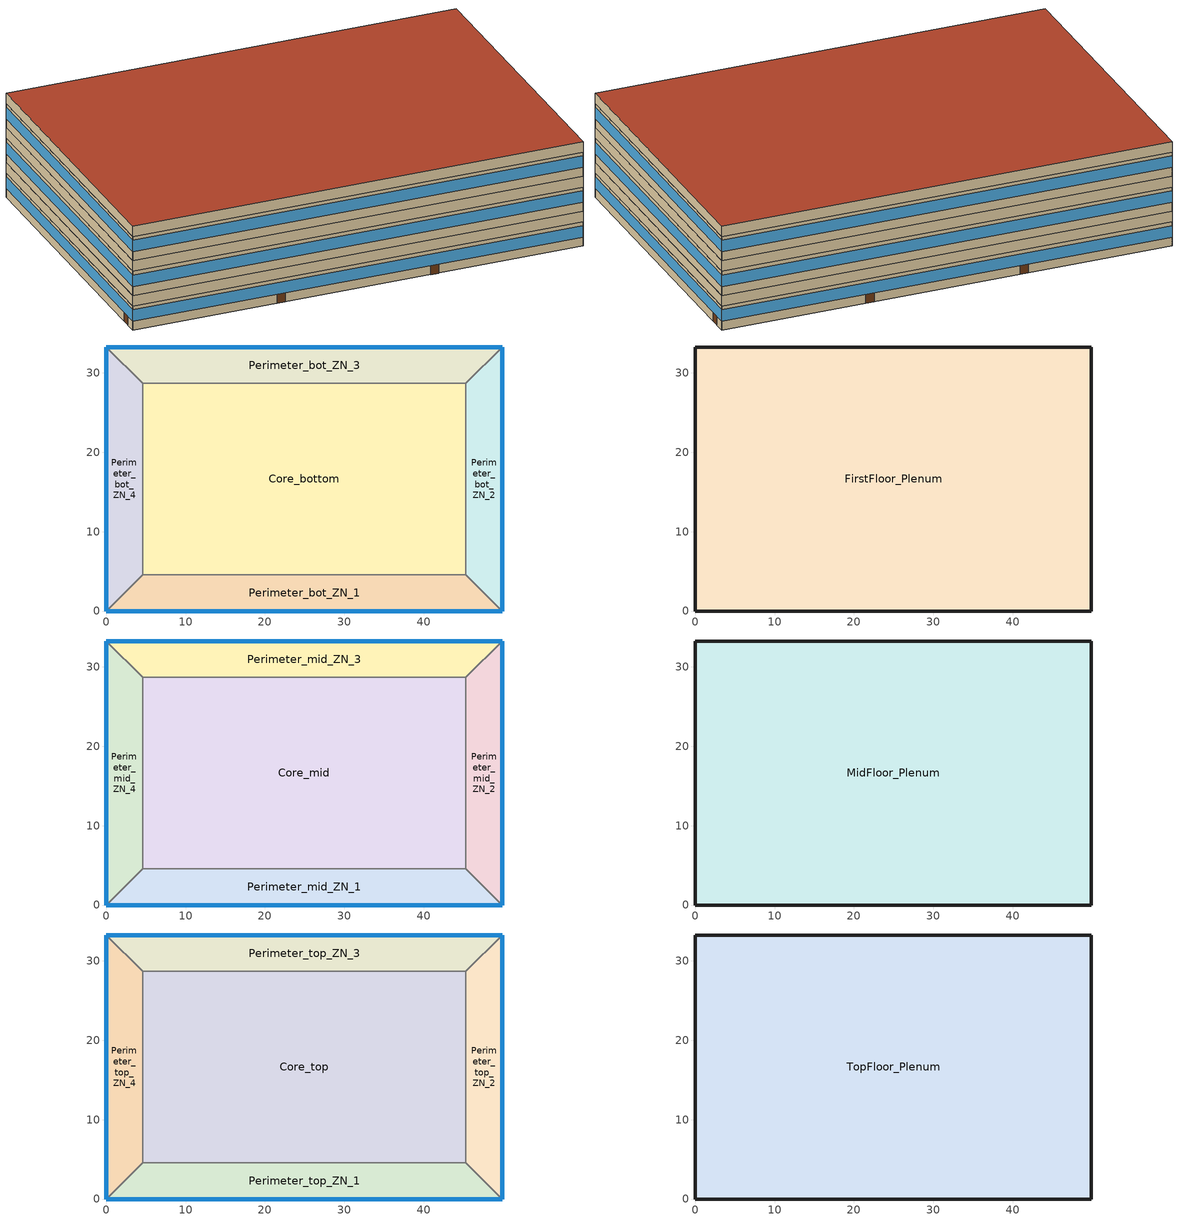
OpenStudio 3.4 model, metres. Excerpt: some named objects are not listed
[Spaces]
Core_bottom
 floor ground (Foundation F 126 Perim 0 Area 98354): 45.34,28.7 45.34,4.57 4.57,4.57 4.57,28.7 z0
 wall to Perimeter_bot_ZN_1: 4.57,4.57 45.34,4.57 z0:2.74
 wall to Perimeter_bot_ZN_2: 45.34,4.57 45.34,28.7 z0:2.74
 wall to Perimeter_bot_ZN_4: 4.57,28.7 4.57,4.57 z0:2.74
 wall to Perimeter_bot_ZN_3: 45.34,28.7 4.57,28.7 z0:2.74
Perimeter_bot_ZN_2
 floor ground (Foundation F 126 Perim 3327 Area 13126): 49.91,33.27 49.91,0 45.34,4.57 45.34,28.7 z0
 wall outside: 49.91,0 49.91,33.27 z0:2.74
 wall to Perimeter_bot_ZN_1: 45.34,4.57 49.91,0 z0:2.74
 wall to Perimeter_bot_ZN_3: 49.91,33.27 45.34,28.7 z0:2.74
 window: 49.91,0 49.91,33.27 z1.02:2.33
 door: 49.91,30.99 49.91,31.9 z0:2.13
Perimeter_bot_ZN_3
 floor ground (Foundation F 126 Perim 4991 Area 20734): 49.91,33.27 45.34,28.7 4.57,28.7 0,33.27 z0
 wall outside: 49.91,33.27 0,33.27 z0:2.74
 wall to Perimeter_bot_ZN_4: 0,33.27 4.57,28.7 z0:2.74
 window: 49.91,33.27 0,33.27 z1.02:2.33
 door: 33.94,33.27 33.03,33.27 / 16.84,33.27 15.93,33.27 z0:2.13
Perimeter_bot_ZN_1
 floor ground (Foundation F 126 Perim 4991 Area 20734): 45.34,4.57 49.91,0 0,0 4.57,4.57 z0
 wall outside: 0,0 49.91,0 z0:2.74
 wall to Perimeter_bot_ZN_4: 4.57,4.57 0,0 z0:2.74
 window: 0,0 49.91,0 z1.02:2.33
 door: 15.98,0 16.9,0 / 33.01,0 33.93,0 z0:2.13
Perimeter_bot_ZN_4
 floor ground (Foundation F 126 Perim 3327 Area 13125): 0,33.27 4.57,28.7 4.57,4.57 0,0 z0
 wall outside: 0,33.27 0,0 z0:2.74
 window: 0,33.27 0,0 z1.02:2.33
 door: 0,2.28 0,1.37 z0:2.13
FirstFloor_Plenum
 floor to Perimeter_bot_ZN_3: 49.91,33.27 45.34,28.7 4.57,28.7 0,33.27 z2.74
 floor to Perimeter_bot_ZN_1: 45.34,4.57 49.91,0 0,0 4.57,4.57 z2.74
 floor to Core_bottom: 45.34,28.7 45.34,4.57 4.57,4.57 4.57,28.7 z2.74
 floor to Perimeter_bot_ZN_4: 0,33.27 4.57,28.7 4.57,4.57 0,0 z2.74
 floor to Perimeter_bot_ZN_2: 49.91,33.27 49.91,0 45.34,4.57 45.34,28.7 z2.74
 wall outside: 0,33.27 0,0 49.91,0 49.91,33.27 0,33.27 z2.74:3.96
Perimeter_mid_ZN_4
 floor to FirstFloor_Plenum: 0,33.27 4.57,28.7 4.57,4.57 0,0 z3.96
 wall outside: 0,33.27 0,0 z3.96:6.71
 wall to Perimeter_mid_ZN_3: 4.57,28.7 0,33.27 z3.96:6.71
 wall to Core_mid: 4.57,4.57 4.57,28.7 z3.96:6.71
 wall to Perimeter_mid_ZN_1: 0,0 4.57,4.57 z3.96:6.71
 window: 0,33.27 0,0 z4.98:6.29
Perimeter_mid_ZN_1
 floor to FirstFloor_Plenum: 45.34,4.57 49.91,0 0,0 4.57,4.57 z3.96
 wall outside: 0,0 49.91,0 z3.96:6.71
 wall to Core_mid: 45.34,4.57 4.57,4.57 z3.96:6.71
 wall to Perimeter_mid_ZN_2: 49.91,0 45.34,4.57 z3.96:6.71
 window: 0,0 49.91,0 z4.98:6.29
Perimeter_mid_ZN_2
 floor to FirstFloor_Plenum: 49.91,33.27 49.91,0 45.34,4.57 45.34,28.7 z3.96
 wall outside: 49.91,0 49.91,33.27 z3.96:6.71
 wall to Perimeter_mid_ZN_3: 49.91,33.27 45.34,28.7 z3.96:6.71
 wall to Core_mid: 45.34,28.7 45.34,4.57 z3.96:6.71
 window: 49.91,0 49.91,33.27 z4.98:6.29
Core_mid
 floor to FirstFloor_Plenum: 45.34,28.7 45.34,4.57 4.57,4.57 4.57,28.7 z3.96
 wall to Perimeter_mid_ZN_3: 45.34,28.7 4.57,28.7 z3.96:6.71
Perimeter_mid_ZN_3
 floor to FirstFloor_Plenum: 49.91,33.27 45.34,28.7 4.57,28.7 0,33.27 z3.96
 wall outside: 49.91,33.27 0,33.27 z3.96:6.71
 window: 49.91,33.27 0,33.27 z4.98:6.29
MidFloor_Plenum
 floor to Perimeter_mid_ZN_3: 49.91,33.27 45.34,28.7 4.57,28.7 0,33.27 z6.71
 floor to Perimeter_mid_ZN_4: 0,33.27 4.57,28.7 4.57,4.57 0,0 z6.71
 floor to Core_mid: 45.34,28.7 45.34,4.57 4.57,4.57 4.57,28.7 z6.71
 floor to Perimeter_mid_ZN_2: 49.91,33.27 49.91,0 45.34,4.57 45.34,28.7 z6.71
 floor to Perimeter_mid_ZN_1: 45.34,4.57 49.91,0 0,0 4.57,4.57 z6.71
 wall outside: 0,33.27 0,0 49.91,0 49.91,33.27 0,33.27 z6.71:7.92
Perimeter_top_ZN_3
 floor to MidFloor_Plenum: 49.91,33.27 45.34,28.7 4.57,28.7 0,33.27 z7.92
 wall outside: 49.91,33.27 0,33.27 z7.92:10.67
 wall to Perimeter_top_ZN_4: 0,33.27 4.57,28.7 z7.92:10.67
 wall to Core_top: 4.57,28.7 45.34,28.7 z7.92:10.67
 wall to Perimeter_top_ZN_2: 45.34,28.7 49.91,33.27 z7.92:10.67
 window: 49.91,33.27 0,33.27 z8.95:10.25
Perimeter_top_ZN_4
 floor to MidFloor_Plenum: 0,33.27 4.57,28.7 4.57,4.57 0,0 z7.92
 wall outside: 0,33.27 0,0 z7.92:10.67
 wall to Perimeter_top_ZN_1: 0,0 4.57,4.57 z7.92:10.67
 wall to Core_top: 4.57,4.57 4.57,28.7 z7.92:10.67
 window: 0,33.27 0,0 z8.95:10.25
Core_top
 floor to MidFloor_Plenum: 45.34,28.7 45.34,4.57 4.57,4.57 4.57,28.7 z7.92
 wall to Perimeter_top_ZN_1: 4.57,4.57 45.34,4.57 z7.92:10.67
 wall to Perimeter_top_ZN_2: 45.34,4.57 45.34,28.7 z7.92:10.67
Perimeter_top_ZN_2
 floor to MidFloor_Plenum: 49.91,33.27 49.91,0 45.34,4.57 45.34,28.7 z7.92
 wall outside: 49.91,0 49.91,33.27 z7.92:10.67
 wall to Perimeter_top_ZN_1: 45.34,4.57 49.91,0 z7.92:10.67
 window: 49.91,0 49.91,33.27 z8.95:10.25
Perimeter_top_ZN_1
 floor to MidFloor_Plenum: 45.34,4.57 49.91,0 0,0 4.57,4.57 z7.92
 wall outside: 0,0 49.91,0 z7.92:10.67
 window: 0,0 49.91,0 z8.95:10.25
TopFloor_Plenum
 floor to Perimeter_top_ZN_4: 0,33.27 4.57,28.7 4.57,4.57 0,0 z10.67
 floor to Perimeter_top_ZN_2: 49.91,33.27 49.91,0 45.34,4.57 45.34,28.7 z10.67
 floor to Core_top: 45.34,28.7 45.34,4.57 4.57,4.57 4.57,28.7 z10.67
 floor to Perimeter_top_ZN_3: 49.91,33.27 45.34,28.7 4.57,28.7 0,33.27 z10.67
 floor to Perimeter_top_ZN_1: 45.34,4.57 49.91,0 0,0 4.57,4.57 z10.67
 wall outside: 0,33.27 0,0 49.91,0 49.91,33.27 0,33.27 z10.67:11.89
 roof outside: 49.91,0 49.91,33.27 0,33.27 0,0 z11.89
[Site]
Tucscon-Davis-Monthan AFB: Latitude {deg}=32.167; Longitude {deg}=-110.883; Time Zone {hr}=-7; Elevation {m}=809; Terrain=City
[Building]
-MediumOffice-ASHRAE 169-2013-2A created: 2022-11-18 11:28:41 -0500: North Axis {deg}=0; Default Construction Set=90.1-2016 - MedOffice - ASHRAE 169-2013-2A; Standards Number of Stories=3; Standards Number of Above Ground Stories=3; Standards Building Type=MediumOffice
[ClimateZones]
Climate Zone Institution Name 1=ASHRAE; Climate Zone Document Name 1=ANSI/ASHRAE Standard 169; Climate Zone Document Year 1=2006; Climate Zone Value 1=2A; Climate Zone Institution Name 2=CEC; Climate Zone Document Name 2=California Climate Zone Descriptions; Climate Zone Document Year 2=1995
[Site:WaterMainsTemperature]
Calculation Method=Correlation; Annual Average Outdoor Air Temperature {C}=21.85; Maximum Difference In Monthly Average Outdoor Air Temperatures {deltaC}=14.3
[Site:GroundTemperature:FCfactorMethod]
January Ground Temperature {C}=24.2; February Ground Temperature {C}=18.9; March Ground Temperature {C}=15.7; April Ground Temperature {C}=13.6; May Ground Temperature {C}=15.5; June Ground Temperature {C}=17.1; July Ground Temperature {C}=21.2; August Ground Temperature {C}=26.9; September Ground Temperature {C}=27.6; October Ground Temperature {C}=27.9; November Ground Temperature {C}=27.4; December Ground Temperature {C}=26.2
[SizingPeriod:DesignDay] Daily Dry-Bulb Temperature Range {deltaC}=0; Barometric Pressure {Pa}=91976; Wind Speed {m/s}=2.5; Wind Direction {deg}=150; Sky Clearness=0; Rain Indicator=No; Snow Indicator=No; Day of Month=21; Month=12; Day Type=WinterDesignDay; Daylight Saving Time Indicator=No; Dry-Bulb Temperature Range Modifier Type=DefaultMultipliers; Solar Model Indicator=ASHRAEClearSky
Name | Maximum Dry-Bulb Temperature {C} | Humidity Condition Type | Wetbulb or DewPoint at Maximum Dry-Bulb {C}
Tucscon-Davis-Monthan AFB Ann Htg 99.6% Condns DB | 0.1 | Wetbulb | 0.1
Tucscon-Davis-Monthan AFB Ann Htg 99% Condns DB | 1.7 | Wetbulb | 1.7
Tucscon-Davis-Monthan AFB Ann Hum_n 99.6% Condns DP=>MCDB | 17.5 | Dewpoint | -17.7
Tucscon-Davis-Monthan AFB Ann Hum_n 99% Condns DP=>MCDB | 18.4 | Dewpoint | -15.2
[Material:NoMass] Thermal Absorptance=0.9; Solar Absorptance=0.7
Name | Roughness | Thermal Resistance {m2-K/W} | Visible Absorptance
CP02 CARPET PAD | VeryRough | 0.21648 | 0.8
Typical Insulation R-6.78 | Smooth | 1.19347 | 0.7
Typical Carpet Pad | Smooth | 0.21648 | 0.8
Typical Insulation R-9.73 | Smooth | 1.71283 | 0.7
Typical Insulation R-24.52 | Smooth | 4.31889 | 0.7
Typical Insulation R-1.85 | Smooth | 0.326262 | 0.7
Typical Insulation R-2.38 | Smooth | 0.418404 | 0.7
[Material]
Name | Roughness | Thickness {m} | Conductivity {W/m-K} | Density {kg/m3} | Specific Heat {J/kg-K} | Thermal Absorptance | Solar Absorptance | Visible Absorptance
100mm Normalweight concrete floor | MediumSmooth | 0.1016 | 2.31 | 2322 | 832
G01 13mm gypsum board | Smooth | 0.0127 | 0.16 | 800 | 1090 | 0.9 | 0.7 | 0.5
4 in. Normalweight Concrete Floor | MediumRough | 0.1016 | 2.31 | 2322 | 832 | 0.9 | 0.7 | 0.7
25mm Stucco | Smooth | 0.0254 | 0.72 | 1856 | 840 | 0.9 | 0.7 | 0.7
5/8 in. Gypsum Board | MediumSmooth | 0.0159 | 0.16 | 800 | 1090 | 0.9 | 0.7 | 0.7
Roof Membrane - Highly Reflective | VeryRough | 0.0095 | 0.16 | 1121.29 | 1460 | 0.75 | 0.45 | 0.7
Metal Roof Surface; F08 Metal surface | Smooth | 0.0008 | 45.28 | 7824 | 500 | 0.9 | 0.7 | 0.7
8 in. Normalweight Concrete Floor | MediumRough | 0.2032 | 2.31 | 2322 | 832 | 0.9 | 0.7 | 0.7
8 in. Concrete Block Basement Wall | MediumRough | 0.2032 | 1.326 | 1842 | 912 | 0.9 | 0.7 | 0.7
G05 25mm wood | MediumSmooth | 0.0254 | 0.15 | 608 | 1630 | 0.9 | 0.5 | 0.5
Acoustic Tile - 1/2 in. | MediumSmooth | 0.0127 | 0.0576335 | 288.332 | 795.492 |  | 0 | 0
Std Wood 6inch | MediumSmooth | 0.15 | 0.12 | 540 | 1210 | 0.9 | 0.7 | 0.7
[Construction:FfactorGroundFloor] F-Factor {W/m-K}=1.26344
Name | Area {m2} | PerimeterExposed {m}
Foundation F 126 Perim 0 Area 98354 | 983.537 | 0
Foundation F 126 Perim 3327 Area 13126 | 131.262 | 33.2738
Foundation F 126 Perim 4991 Area 20734 | 207.338 | 49.911
Foundation F 126 Perim 3327 Area 13125 | 131.254 | 33.2738
[DefaultConstructionSet]
Name | Default Exterior Surface Constructions | Default Interior Surface Constructions | Default Ground Contact Surface Constructions | Default Exterior SubSurface Constructions | Default Interior SubSurface Constructions | Interior Partition Construction
90.1-2016 - MedOffice - ASHRAE 169-2013-2A | Default Surface Constructions 1 | Default Surface Constructions 2 | Default Surface Constructions 3 | Default Sub Surface Constructions 1 | Default Sub Surface Constructions 2 | Typical Interior Partition
90.1-2016 - MedOffice - Plenum - ASHRAE 169-2013-2A | Default Surface Constructions 4 | Default Surface Constructions 5 | Default Surface Constructions 6 | Default Sub Surface Constructions 3 | Default Sub Surface Constructions 4
[DefaultSurfaceConstructions]
Name | Floor Construction | Wall Construction | Roof Ceiling Construction
Default Surface Constructions 1 | Typical Insulated Exterior Mass Floor R-9.35 | Typical Insulated Steel Framed Exterior Wall R-11.9 | Typical IEAD Roof - Highly Reflective R-25.64
Default Surface Constructions 2 | Typical Interior Floor | Typical Interior Wall | Typical Interior Ceiling
Default Surface Constructions 3 | Typical Insulated Carpeted 8in Slab Floor | Typical Insulated Basement Mass Wall
Default Surface Constructions 4; Default Surface Constructions 6
Default Surface Constructions 5 | Plenum Acoustical Tile
[Construction]
Typical Insulated Exterior Mass Floor R-9.35: Typical Insulation R-6.78, 4 in. Normalweight Concrete Floor, Typical Carpet Pad
Typical Insulated Steel Framed Exterior Wall R-11.9: 25mm Stucco, 5/8 in. Gypsum Board, Typical Insulation R-9.73, 5/8 in. Gypsum Board
Typical IEAD Roof - Highly Reflective R-25.64: Roof Membrane - Highly Reflective, Typical Insulation R-24.52, Metal Roof Surface
Typical Interior Floor: 100mm Normalweight concrete floor, CP02 CARPET PAD
Typical Interior Wall: G01 13mm gypsum board, G01 13mm gypsum board
Typical Interior Ceiling: CP02 CARPET PAD, 100mm Normalweight concrete floor
Typical Insulated Carpeted 8in Slab Floor: 8 in. Normalweight Concrete Floor, Typical Carpet Pad
Typical Insulated Basement Mass Wall: 8 in. Concrete Block Basement Wall
U 0.54 SHGC 0.25 Simple Glazing Window U-0.54 SHGC 0.25: U 0.54 SHGC 0.25 Simple Glazing U-0.54 SHGC 0.25
U 0.54 SHGC 0.25 Simple Glazing Window U-0.54 SHGC 0.25 1: U 0.54 SHGC 0.25 Simple Glazing U-0.54 SHGC 0.25 1
Typical Insulated Metal Door R-2.7: F08 Metal surface, Typical Insulation R-1.85
U 0.54 SHGC 0.25 Simple Glazing Window U-0.54 SHGC 0.25 2: U 0.54 SHGC 0.25 Simple Glazing U-0.54 SHGC 0.25 2
Typical Overhead Door R-3.23: Typical Insulation R-2.38
U 0.65 SHGC 0.35 Simple Glazing Skylight U-0.65 SHGC 0.35: U 0.65 SHGC 0.35 Simple Glazing U-0.65 SHGC 0.35
Typical Interior Window: Clear 3mm
Typical Interior Door; Typical Interior Partition: G05 25mm wood
Plenum Acoustical Tile: Acoustic Tile - 1/2 in.
InteriorFurnishings: Std Wood 6inch
[DefaultSubSurfaceConstructions]
Name | Fixed Window Construction | Operable Window Construction | Door Construction | Glass Door Construction | Overhead Door Construction | Skylight Construction | Tubular Daylight Dome Construction | Tubular Daylight Diffuser Construction
Default Sub Surface Constructions 1 | U 0.54 SHGC 0.25 Simple Glazing Window U-0.54 SHGC 0.25 | U 0.54 SHGC 0.25 Simple Glazing Window U-0.54 SHGC 0.25 1 | Typical Insulated Metal Door R-2.7 | U 0.54 SHGC 0.25 Simple Glazing Window U-0.54 SHGC 0.25 2 | Typical Overhead Door R-3.23 | U 0.65 SHGC 0.35 Simple Glazing Skylight U-0.65 SHGC 0.35 | Typical Interior Window | Typical Interior Window
Default Sub Surface Constructions 2 | Typical Interior Window | Typical Interior Window | Typical Interior Door
Default Sub Surface Constructions 3; Default Sub Surface Constructions 4
[WindowMaterial:SimpleGlazingSystem]
Name | U-Factor {W/m2-K} | Solar Heat Gain Coefficient | Visible Transmittance
U 0.54 SHGC 0.25 Simple Glazing U-0.54 SHGC 0.25; U 0.54 SHGC 0.25 Simple Glazing U-0.54 SHGC 0.25 1; U 0.54 SHGC 0.25 Simple Glazing U-0.54 SHGC 0.25 2 | 3.06626 | 0.25
U 0.65 SHGC 0.35 Simple Glazing U-0.65 SHGC 0.35 | 3.69087 | 0.35 | 0.25
[WindowMaterial:Glazing]
Clear 3mm: Optical Data Type=SpectralAverage; Thickness {m}=0.003; Solar Transmittance at Normal Incidence=0.837; Front Side Solar Reflectance at Normal Incidence=0.075; Back Side Solar Reflectance at Normal Incidence=0.075; Visible Transmittance at Normal Incidence=0.898; Front Side Visible Reflectance at Normal Incidence=0.081; Back Side Visible Reflectance at Normal Incidence=0.081; Infrared Transmittance at Normal Incidence=0; Front Side Infrared Hemispherical Emissivity=0.84; Back Side Infrared Hemispherical Emissivity=0.84; Conductivity {W/m-K}=0.9; Dirt Correction Factor for Solar and Visible Transmittance=1; Solar Diffusing=No
[Space]
Name | Space Type | Building Story | Thermal Zone | Part of Total Floor Area
Perimeter_mid_ZN_4 | Office WholeBuilding - Md Office | Building Story 2 | Perimeter_mid_ZN_4 ZN | Yes
Core_bottom | Office WholeBuilding - Md Office | Building Story 1 | Core_bottom ZN | Yes
FirstFloor_Plenum | Plenum | Building Story 1 | FirstFloor_Plenum ZN | No
TopFloor_Plenum | Plenum | Building Story 3 | TopFloor_Plenum ZN | No
Perimeter_top_ZN_3 | Office WholeBuilding - Md Office | Building Story 3 | Perimeter_top_ZN_3 ZN | Yes
Perimeter_bot_ZN_2 | Office WholeBuilding - Md Office | Building Story 1 | Perimeter_bot_ZN_2 ZN | Yes
MidFloor_Plenum | Plenum | Building Story 2 | MidFloor_Plenum ZN | No
Perimeter_mid_ZN_1 | Office WholeBuilding - Md Office | Building Story 2 | Perimeter_mid_ZN_1 ZN | Yes
Perimeter_bot_ZN_1 | Office WholeBuilding - Md Office | Building Story 1 | Perimeter_bot_ZN_1 ZN | Yes
Perimeter_bot_ZN_3 | Office WholeBuilding - Md Office | Building Story 1 | Perimeter_bot_ZN_3 ZN | Yes
Perimeter_mid_ZN_2 | Office WholeBuilding - Md Office | Building Story 2 | Perimeter_mid_ZN_2 ZN | Yes
Perimeter_top_ZN_4 | Office WholeBuilding - Md Office | Building Story 3 | Perimeter_top_ZN_4 ZN | Yes
Perimeter_bot_ZN_4 | Office WholeBuilding - Md Office | Building Story 1 | Perimeter_bot_ZN_4 ZN | Yes
Core_top | Office WholeBuilding - Md Office | Building Story 3 | Core_top ZN | Yes
Perimeter_top_ZN_2 | Office WholeBuilding - Md Office | Building Story 3 | Perimeter_top_ZN_2 ZN | Yes
Perimeter_top_ZN_1 | Office WholeBuilding - Md Office | Building Story 3 | Perimeter_top_ZN_1 ZN | Yes
Core_mid | Office WholeBuilding - Md Office | Building Story 2 | Core_mid ZN | Yes
Perimeter_mid_ZN_3 | Office WholeBuilding - Md Office | Building Story 2 | Perimeter_mid_ZN_3 ZN | Yes
[BuildingStory]
Name | Nominal Z Coordinate {m}
Building Story 1 | 0
Building Story 2 | 3.9624
Building Story 3 | 7.9248
[SpaceType]
Name | Default Schedule Set | Design Specification Outdoor Air Object | Standards Building Type | Standards Space Type | Default Construction Set
Office WholeBuilding - Md Office | Office WholeBuilding - Md Office Schedule Set | Office WholeBuilding - Md Office Ventilation | Office | WholeBuilding - Md Office
Plenum | Plenum Schedule Set |  |  | Plenum | 90.1-2016 - MedOffice - Plenum - ASHRAE 169-2013-2A
[People:Definition]
Office WholeBuilding - Md Office People Definition: Number of People Calculation Method=People/Area; People per Space Floor Area {person/m2}=0.0538196; Fraction Radiant=0.3
[People]
Office WholeBuilding - Md Office People: People Definition=Office WholeBuilding - Md Office People Definition; Space or SpaceType=Office WholeBuilding - Md Office; Work Efficiency Schedule=Work Efficiency Schedule; Clothing Insulation Schedule=Clothing Schedule; Air Velocity Schedule=Air Velocity Schedule; Multiplier=1
[Lights:Definition]
Office WholeBuilding - Md Office Lights Definition: Design Level Calculation Method=Watts/Area; Watts per Space Floor Area {W/m2}=8.50349; Fraction Radiant=0.7; Fraction Visible=0.2; Return Air Fraction=0
[Lights]
Office WholeBuilding - Md Office Lights: Lights Definition=Office WholeBuilding - Md Office Lights Definition; Space or SpaceType=Office WholeBuilding - Md Office; Fraction Replaceable=1
[ElectricEquipment:Definition] Fraction Radiant=0.5
Office WholeBuilding - Md Office Elec Equip Definition: Design Level Calculation Method=Watts/Area; Watts per Space Floor Area {W/m2}=8.07293; Fraction Latent=0; Fraction Lost=0
Elevator Lift Motor; Elevator Lights: Design Level Calculation Method=EquipmentLevel; Design Level {W}=0
Elevator Fan: Design Level Calculation Method=Watts/Person; Watts per Person {W/person}=0
[ElectricEquipment]
Name | Electric Equipment Definition | Space or SpaceType | Schedule | Multiplier
Office WholeBuilding - Md Office Elec Equip | Office WholeBuilding - Md Office Elec Equip Definition | Office WholeBuilding - Md Office
2 Elevator Lift Motors | Elevator Lift Motor | Core_bottom | OfficeMedium BLDG_ELEVATORS | 2
2 Elevator Fans | Elevator Fan | Core_bottom | OfficeMedium ELEV_LIGHT_FAN_SCH_ADD_DF | 2
2 Elevator Lights | Elevator Lights | Core_bottom | OfficeMedium ELEV_LIGHT_FAN_SCH_ADD_DF | 2
[DesignSpecification:OutdoorAir]
Office WholeBuilding - Md Office Ventilation: Outdoor Air Method=Sum; Outdoor Air Flow per Floor Area {m3/s-m2}=0
[DefaultScheduleSet]
Name | Number of People Schedule | People Activity Level Schedule | Lighting Schedule | Electric Equipment Schedule | Infiltration Schedule
Office WholeBuilding - Md Office Schedule Set | OfficeMedium BLDG_OCC_SCH | OfficeMedium ACTIVITY_SCH | OfficeMedium BLDG_LIGHT_SCH_2013 | OfficeMedium BLDG_EQUIP_SCH_2013 | OfficeMedium INFIL_SCH_PNNL
Plenum Schedule Set
[ThermostatSetpoint:DualSetpoint]
Name | Heating Setpoint Temperature Schedule | Cooling Setpoint Temperature Schedule
Office WholeBuilding - Md Office Thermostat 1; Office WholeBuilding - Md Office Thermostat 2; Office WholeBuilding - Md Office Thermostat 3; Office WholeBuilding - Md Office Thermostat 4; Office WholeBuilding - Md Office Thermostat 5; Office WholeBuilding - Md Office Thermostat 6; Office WholeBuilding - Md Office Thermostat 7; Office WholeBuilding - Md Office Thermostat 8; Office WholeBuilding - Md Office Thermostat 9; Office WholeBuilding - Md Office Thermostat 10; Office WholeBuilding - Md Office Thermostat 11; Office WholeBuilding - Md Office Thermostat 12; Office WholeBuilding - Md Office Thermostat 13; Office WholeBuilding - Md Office Thermostat 14; Office WholeBuilding - Md Office Thermostat 15 | OfficeMedium HTGSETP_SCH_YES_OPTIMUM | OfficeMedium CLGSETP_SCH_YES_OPTIMUM
Plenum Thermostat 1; Plenum Thermostat 2; Plenum Thermostat 3
[SpaceInfiltration:DesignFlowRate]
Name | Space or SpaceType | Schedule | Design Flow Rate Calculation Method | Flow per Exterior Surface Area {m3/s-m2} | Constant Term Coefficient | Temperature Term Coefficient | Velocity Term Coefficient | Velocity Squared Term Coefficient | Design Flow Rate {m3/s}
FirstFloor_Plenum Infiltration | FirstFloor_Plenum | OfficeMedium INFIL_SCH_PNNL | Flow/ExteriorArea | 0.000569573 | 0 | 0 | 0.224 | 0
MidFloor_Plenum Infiltration | MidFloor_Plenum | OfficeMedium INFIL_SCH_PNNL | Flow/ExteriorArea | 0.000569573 | 0 | 0 | 0.224 | 0
Perimeter_bot_ZN_1 Infiltration | Perimeter_bot_ZN_1 | OfficeMedium INFIL_SCH_PNNL | Flow/ExteriorArea | 0.000569573 | 0 | 0 | 0.224 | 0
Perimeter_bot_ZN_2 Infiltration | Perimeter_bot_ZN_2 | OfficeMedium INFIL_SCH_PNNL | Flow/ExteriorArea | 0.000569573 | 0 | 0 | 0.224 | 0
Perimeter_bot_ZN_3 Infiltration | Perimeter_bot_ZN_3 | OfficeMedium INFIL_SCH_PNNL | Flow/ExteriorArea | 0.000569573 | 0 | 0 | 0.224 | 0
Perimeter_bot_ZN_4 Infiltration | Perimeter_bot_ZN_4 | OfficeMedium INFIL_SCH_PNNL | Flow/ExteriorArea | 0.000569573 | 0 | 0 | 0.224 | 0
Perimeter_mid_ZN_1 Infiltration | Perimeter_mid_ZN_1 | OfficeMedium INFIL_SCH_PNNL | Flow/ExteriorArea | 0.000569573 | 0 | 0 | 0.224 | 0
Perimeter_mid_ZN_2 Infiltration | Perimeter_mid_ZN_2 | OfficeMedium INFIL_SCH_PNNL | Flow/ExteriorArea | 0.000569573 | 0 | 0 | 0.224 | 0
Perimeter_mid_ZN_3 Infiltration | Perimeter_mid_ZN_3 | OfficeMedium INFIL_SCH_PNNL | Flow/ExteriorArea | 0.000569573 | 0 | 0 | 0.224 | 0
Perimeter_mid_ZN_4 Infiltration | Perimeter_mid_ZN_4 | OfficeMedium INFIL_SCH_PNNL | Flow/ExteriorArea | 0.000569573 | 0 | 0 | 0.224 | 0
Perimeter_top_ZN_1 Infiltration | Perimeter_top_ZN_1 | OfficeMedium INFIL_SCH_PNNL | Flow/ExteriorArea | 0.000569573 | 0 | 0 | 0.224 | 0
Perimeter_top_ZN_2 Infiltration | Perimeter_top_ZN_2 | OfficeMedium INFIL_SCH_PNNL | Flow/ExteriorArea | 0.000569573 | 0 | 0 | 0.224 | 0
Perimeter_top_ZN_3 Infiltration | Perimeter_top_ZN_3 | OfficeMedium INFIL_SCH_PNNL | Flow/ExteriorArea | 0.000569573 | 0 | 0 | 0.224 | 0
Perimeter_top_ZN_4 Infiltration | Perimeter_top_ZN_4 | OfficeMedium INFIL_SCH_PNNL | Flow/ExteriorArea | 0.000569573 | 0 | 0 | 0.224 | 0
TopFloor_Plenum Infiltration | TopFloor_Plenum | OfficeMedium INFIL_SCH_PNNL | Flow/ExteriorArea | 6.19946e-05 | 0 | 0 | 0.224 | 0
entry door Infiltration | Perimeter_bot_ZN_1 | OfficeMedium INFIL_Door_Opening_SCH | Flow/Space |  |  |  |  |  | 1.043
[ThermalZone] Use Ideal Air Loads=Yes
Name | Thermostat | Primary Daylighting Control | Fraction of Zone Controlled by Primary Daylighting Control | Secondary Daylighting Control | Fraction of Zone Controlled by Secondary Daylighting Control
Core_bottom ZN | Office WholeBuilding - Md Office Thermostat 1
Core_mid ZN | Office WholeBuilding - Md Office Thermostat 2
Core_top ZN | Office WholeBuilding - Md Office Thermostat 3
FirstFloor_Plenum ZN | Plenum Thermostat 1
MidFloor_Plenum ZN | Plenum Thermostat 2
Perimeter_bot_ZN_1 ZN | Office WholeBuilding - Md Office Thermostat 4 | Perimeter_bot_ZN_1 Daylt Sensor 1 | 0.363 | Perimeter_bot_ZN_1 Daylt Sensor 2 | 0.149
Perimeter_bot_ZN_2 ZN | Office WholeBuilding - Md Office Thermostat 5 | Perimeter_bot_ZN_2 Daylt Sensor 1 | 0.373 | Perimeter_bot_ZN_2 Daylt Sensor 2 | 0.144
Perimeter_bot_ZN_3 ZN | Office WholeBuilding - Md Office Thermostat 6 | Perimeter_bot_ZN_3 Daylt Sensor 1 | 0.363 | Perimeter_bot_ZN_3 Daylt Sensor 2 | 0.149
Perimeter_bot_ZN_4 ZN | Office WholeBuilding - Md Office Thermostat 7 | Perimeter_bot_ZN_4 Daylt Sensor 1 | 0.373 | Perimeter_bot_ZN_4 Daylt Sensor 2 | 0.144
Perimeter_mid_ZN_1 ZN | Office WholeBuilding - Md Office Thermostat 8 | Perimeter_mid_ZN_1 Daylt Sensor 1 | 0.363 | Perimeter_mid_ZN_1 Daylt Sensor 2 | 0.149
Perimeter_mid_ZN_2 ZN | Office WholeBuilding - Md Office Thermostat 9 | Perimeter_mid_ZN_2 Daylt Sensor 1 | 0.373 | Perimeter_mid_ZN_2 Daylt Sensor 2 | 0.144
Perimeter_mid_ZN_3 ZN | Office WholeBuilding - Md Office Thermostat 10 | Perimeter_mid_ZN_3 Daylt Sensor 1 | 0.363 | Perimeter_mid_ZN_3 Daylt Sensor 2 | 0.149
Perimeter_mid_ZN_4 ZN | Office WholeBuilding - Md Office Thermostat 11 | Perimeter_mid_ZN_4 Daylt Sensor 1 | 0.373 | Perimeter_mid_ZN_4 Daylt Sensor 2 | 0.144
Perimeter_top_ZN_1 ZN | Office WholeBuilding - Md Office Thermostat 12 | Perimeter_top_ZN_1 Daylt Sensor 1 | 0.363 | Perimeter_top_ZN_1 Daylt Sensor 2 | 0.149
Perimeter_top_ZN_2 ZN | Office WholeBuilding - Md Office Thermostat 13 | Perimeter_top_ZN_2 Daylt Sensor 1 | 0.373 | Perimeter_top_ZN_2 Daylt Sensor 2 | 0.144
Perimeter_top_ZN_3 ZN | Office WholeBuilding - Md Office Thermostat 14 | Perimeter_top_ZN_3 Daylt Sensor 1 | 0.363 | Perimeter_top_ZN_3 Daylt Sensor 2 | 0.149
Perimeter_top_ZN_4 ZN | Office WholeBuilding - Md Office Thermostat 15 | Perimeter_top_ZN_4 Daylt Sensor 1 | 0.373 | Perimeter_top_ZN_4 Daylt Sensor 2 | 0.144
TopFloor_Plenum ZN | Plenum Thermostat 3
[Sizing:Zone] Zone Cooling Design Supply Air Temperature Input Method=SupplyAirTemperature; Zone Cooling Design Supply Air Temperature Difference {deltaC}=11.11; Zone Heating Design Supply Air Temperature Input Method=SupplyAirTemperature; Zone Heating Design Supply Air Temperature Difference {deltaC}=11.11; Zone Cooling Design Supply Air Humidity Ratio {kg-H2O/kg-air}=0.0085; Zone Heating Design Supply Air Humidity Ratio {kg-H2O/kg-air}=0.008; Cooling Design Air Flow Method=DesignDay; Heating Design Air Flow Method=DesignDay; Account for Dedicated Outdoor Air System=No; Dedicated Outdoor Air System Control Strategy=NeutralSupplyAir; Dedicated Outdoor Air Low Setpoint Temperature for Design {C}=autosize; Dedicated Outdoor Air High Setpoint Temperature for Design {C}=autosize
Name | Zone Cooling Design Supply Air Temperature {C} | Zone Heating Design Supply Air Temperature {C} | Design Minimum Zone Ventilation Efficiency
Core_bottom ZN; Core_mid ZN; Core_top ZN; Perimeter_bot_ZN_1 ZN; Perimeter_bot_ZN_2 ZN; Perimeter_bot_ZN_3 ZN; Perimeter_bot_ZN_4 ZN; Perimeter_mid_ZN_1 ZN; Perimeter_mid_ZN_2 ZN; Perimeter_mid_ZN_3 ZN; Perimeter_mid_ZN_4 ZN; Perimeter_top_ZN_1 ZN; Perimeter_top_ZN_2 ZN; Perimeter_top_ZN_3 ZN; Perimeter_top_ZN_4 ZN | 12.7778 | 50 | 0.6
FirstFloor_Plenum ZN; MidFloor_Plenum ZN; TopFloor_Plenum ZN | 14 | 40
[AvailabilityManager:NightCycle] Applicability Schedule=Always On Discrete; Control Type=CycleOnAny; Thermostat Tolerance {deltaC}=1; Cycling Run Time {s}=1800
Availability Manager Night Cycle 1; Availability Manager Night Cycle 2; Availability Manager Night Cycle 3
[EnergyManagementSystem:Sensor]
Name | Output Variable or Output Meter | Output Variable or Output Meter Index Key
Facility_Int_LTG | InteriorLights:Electricity
Business_Sensor | Schedule Value | OfficeMedium_BUSINESS_SCH
Core_bottomZN_LSr | Zone Lights Electricity Rate | Core_bottom ZN
Core_midZN_LSr | Zone Lights Electricity Rate | Core_mid ZN
Core_topZN_LSr | Zone Lights Electricity Rate | Core_top ZN
Perimeter_bot_ZN_1ZN_LSr | Zone Lights Electricity Rate | Perimeter_bot_ZN_1 ZN
Perimeter_bot_ZN_2ZN_LSr | Zone Lights Electricity Rate | Perimeter_bot_ZN_2 ZN
Perimeter_bot_ZN_3ZN_LSr | Zone Lights Electricity Rate | Perimeter_bot_ZN_3 ZN
Perimeter_bot_ZN_4ZN_LSr | Zone Lights Electricity Rate | Perimeter_bot_ZN_4 ZN
Perimeter_mid_ZN_1ZN_LSr | Zone Lights Electricity Rate | Perimeter_mid_ZN_1 ZN
Perimeter_mid_ZN_2ZN_LSr | Zone Lights Electricity Rate | Perimeter_mid_ZN_2 ZN
Perimeter_mid_ZN_3ZN_LSr | Zone Lights Electricity Rate | Perimeter_mid_ZN_3 ZN
Perimeter_mid_ZN_4ZN_LSr | Zone Lights Electricity Rate | Perimeter_mid_ZN_4 ZN
Perimeter_top_ZN_1ZN_LSr | Zone Lights Electricity Rate | Perimeter_top_ZN_1 ZN
Perimeter_top_ZN_2ZN_LSr | Zone Lights Electricity Rate | Perimeter_top_ZN_2 ZN
Perimeter_top_ZN_3ZN_LSr | Zone Lights Electricity Rate | Perimeter_top_ZN_3 ZN
Perimeter_top_ZN_4ZN_LSr | Zone Lights Electricity Rate | Perimeter_top_ZN_4 ZN
OAT | Site Outdoor Air Drybulb Temperature | Environment
[EnergyManagementSystem:Program]
Transformer_Load_Prog: SET Wired_LTG = Facility_Int_LTG*0.0281
SET_Core_bottomZN_Light_EMS_Program: SET Core_bottomZN_LSr_IP=0.093*Core_bottomZN_LSr/Core_bottomZN_Area; IF (Business_Sensor <= 0) && (Core_bottomZN_LSr_IP >= 0.02); SET Core_bottomZN_Light1_Actuator = 0.02*Core_bottomZN_Area/0.09290304; ELSE; SET Core_bottomZN_Light1_Actuator = NULL; ENDIF
SET_Core_midZN_Light_EMS_Program: SET Core_midZN_LSr_IP=0.093*Core_midZN_LSr/Core_midZN_Area; IF (Business_Sensor <= 0) && (Core_midZN_LSr_IP >= 0.02); SET Core_midZN_Light1_Actuator = 0.02*Core_midZN_Area/0.09290304; ELSE; SET Core_midZN_Light1_Actuator = NULL; ENDIF
SET_Core_topZN_Light_EMS_Program: SET Core_topZN_LSr_IP=0.093*Core_topZN_LSr/Core_topZN_Area; IF (Business_Sensor <= 0) && (Core_topZN_LSr_IP >= 0.02); SET Core_topZN_Light1_Actuator = 0.02*Core_topZN_Area/0.09290304; ELSE; SET Core_topZN_Light1_Actuator = NULL; ENDIF
SET_Perimeter_bot_ZN_1ZN_Light_EMS_Program: SET Perimeter_bot_ZN_1ZN_LSr_IP=0.093*Perimeter_bot_ZN_1ZN_LSr/Perimeter_bot_ZN_1ZN_Area; IF (Business_Sensor <= 0) && (Perimeter_bot_ZN_1ZN_LSr_IP >= 0.02); SET Perimeter_bot_ZN_1ZN_Light1_Actuator = 0.02*Perimeter_bot_ZN_1ZN_Area/0.09290304; ELSE; SET Perimeter_bot_ZN_1ZN_Light1_Actuator = NULL; ENDIF
SET_Perimeter_bot_ZN_2ZN_Light_EMS_Program: SET Perimeter_bot_ZN_2ZN_LSr_IP=0.093*Perimeter_bot_ZN_2ZN_LSr/Perimeter_bot_ZN_2ZN_Area; IF (Business_Sensor <= 0) && (Perimeter_bot_ZN_2ZN_LSr_IP >= 0.02); SET Perimeter_bot_ZN_2ZN_Light1_Actuator = 0.02*Perimeter_bot_ZN_2ZN_Area/0.09290304; ELSE; SET Perimeter_bot_ZN_2ZN_Light1_Actuator = NULL; ENDIF
SET_Perimeter_bot_ZN_3ZN_Light_EMS_Program: SET Perimeter_bot_ZN_3ZN_LSr_IP=0.093*Perimeter_bot_ZN_3ZN_LSr/Perimeter_bot_ZN_3ZN_Area; IF (Business_Sensor <= 0) && (Perimeter_bot_ZN_3ZN_LSr_IP >= 0.02); SET Perimeter_bot_ZN_3ZN_Light1_Actuator = 0.02*Perimeter_bot_ZN_3ZN_Area/0.09290304; ELSE; SET Perimeter_bot_ZN_3ZN_Light1_Actuator = NULL; ENDIF
SET_Perimeter_bot_ZN_4ZN_Light_EMS_Program: SET Perimeter_bot_ZN_4ZN_LSr_IP=0.093*Perimeter_bot_ZN_4ZN_LSr/Perimeter_bot_ZN_4ZN_Area; IF (Business_Sensor <= 0) && (Perimeter_bot_ZN_4ZN_LSr_IP >= 0.02); SET Perimeter_bot_ZN_4ZN_Light1_Actuator = 0.02*Perimeter_bot_ZN_4ZN_Area/0.09290304; ELSE; SET Perimeter_bot_ZN_4ZN_Light1_Actuator = NULL; ENDIF
SET_Perimeter_mid_ZN_1ZN_Light_EMS_Program: SET Perimeter_mid_ZN_1ZN_LSr_IP=0.093*Perimeter_mid_ZN_1ZN_LSr/Perimeter_mid_ZN_1ZN_Area; IF (Business_Sensor <= 0) && (Perimeter_mid_ZN_1ZN_LSr_IP >= 0.02); SET Perimeter_mid_ZN_1ZN_Light1_Actuator = 0.02*Perimeter_mid_ZN_1ZN_Area/0.09290304; ELSE; SET Perimeter_mid_ZN_1ZN_Light1_Actuator = NULL; ENDIF
SET_Perimeter_mid_ZN_2ZN_Light_EMS_Program: SET Perimeter_mid_ZN_2ZN_LSr_IP=0.093*Perimeter_mid_ZN_2ZN_LSr/Perimeter_mid_ZN_2ZN_Area; IF (Business_Sensor <= 0) && (Perimeter_mid_ZN_2ZN_LSr_IP >= 0.02); SET Perimeter_mid_ZN_2ZN_Light1_Actuator = 0.02*Perimeter_mid_ZN_2ZN_Area/0.09290304; ELSE; SET Perimeter_mid_ZN_2ZN_Light1_Actuator = NULL; ENDIF
SET_Perimeter_mid_ZN_3ZN_Light_EMS_Program: SET Perimeter_mid_ZN_3ZN_LSr_IP=0.093*Perimeter_mid_ZN_3ZN_LSr/Perimeter_mid_ZN_3ZN_Area; IF (Business_Sensor <= 0) && (Perimeter_mid_ZN_3ZN_LSr_IP >= 0.02); SET Perimeter_mid_ZN_3ZN_Light1_Actuator = 0.02*Perimeter_mid_ZN_3ZN_Area/0.09290304; ELSE; SET Perimeter_mid_ZN_3ZN_Light1_Actuator = NULL; ENDIF
SET_Perimeter_mid_ZN_4ZN_Light_EMS_Program: SET Perimeter_mid_ZN_4ZN_LSr_IP=0.093*Perimeter_mid_ZN_4ZN_LSr/Perimeter_mid_ZN_4ZN_Area; IF (Business_Sensor <= 0) && (Perimeter_mid_ZN_4ZN_LSr_IP >= 0.02); SET Perimeter_mid_ZN_4ZN_Light1_Actuator = 0.02*Perimeter_mid_ZN_4ZN_Area/0.09290304; ELSE; SET Perimeter_mid_ZN_4ZN_Light1_Actuator = NULL; ENDIF
SET_Perimeter_top_ZN_1ZN_Light_EMS_Program: SET Perimeter_top_ZN_1ZN_LSr_IP=0.093*Perimeter_top_ZN_1ZN_LSr/Perimeter_top_ZN_1ZN_Area; IF (Business_Sensor <= 0) && (Perimeter_top_ZN_1ZN_LSr_IP >= 0.02); SET Perimeter_top_ZN_1ZN_Light1_Actuator = 0.02*Perimeter_top_ZN_1ZN_Area/0.09290304; ELSE; SET Perimeter_top_ZN_1ZN_Light1_Actuator = NULL; ENDIF
SET_Perimeter_top_ZN_2ZN_Light_EMS_Program: SET Perimeter_top_ZN_2ZN_LSr_IP=0.093*Perimeter_top_ZN_2ZN_LSr/Perimeter_top_ZN_2ZN_Area; IF (Business_Sensor <= 0) && (Perimeter_top_ZN_2ZN_LSr_IP >= 0.02); SET Perimeter_top_ZN_2ZN_Light1_Actuator = 0.02*Perimeter_top_ZN_2ZN_Area/0.09290304; ELSE; SET Perimeter_top_ZN_2ZN_Light1_Actuator = NULL; ENDIF
[InternalMass:Definition]
Internal Mass Definition 1: Construction=InteriorFurnishings; Design Level Calculation Method=SurfaceArea/Area; Surface Area per Space Floor Area=2
[InternalMass] Internal Mass Definition=Internal Mass Definition 1; Multiplier=1
Name | Space or SpaceType
Perimeter_mid_ZN_4 Mass | Perimeter_mid_ZN_4
Core_bottom Mass | Core_bottom
Perimeter_mid_ZN_1 Mass | Perimeter_mid_ZN_1
MidFloor_Plenum Mass | MidFloor_Plenum
TopFloor_Plenum Mass | TopFloor_Plenum
FirstFloor_Plenum Mass | FirstFloor_Plenum
Perimeter_top_ZN_3 Mass | Perimeter_top_ZN_3
Perimeter_bot_ZN_2 Mass | Perimeter_bot_ZN_2
Perimeter_bot_ZN_1 Mass | Perimeter_bot_ZN_1
Perimeter_bot_ZN_3 Mass | Perimeter_bot_ZN_3
Perimeter_mid_ZN_2 Mass | Perimeter_mid_ZN_2
Perimeter_top_ZN_4 Mass | Perimeter_top_ZN_4
Perimeter_bot_ZN_4 Mass | Perimeter_bot_ZN_4
Core_top Mass | Core_top
Perimeter_top_ZN_2 Mass | Perimeter_top_ZN_2
Perimeter_top_ZN_1 Mass | Perimeter_top_ZN_1
Core_mid Mass | Core_mid
Perimeter_mid_ZN_3 Mass | Perimeter_mid_ZN_3
[Exterior:Lights:Definition]
Name | Design Level {W}
Occ Sensing Exterior Lights Def | 4717.264
NonDimming Exterior Lights Def | 519.2
[Exterior:Lights] Control Option=AstronomicalClock
Name | Exterior Lights Definition | Schedule
Occ Sensing Exterior Lights Def | Occ Sensing Exterior Lights Def | OfficeMedium Exterior_lighting_schedule_b_2016
NonDimming Exterior Lights Def | NonDimming Exterior Lights Def | OfficeMedium Exterior_lighting_schedule_a
[Daylighting:Control] Illuminance Setpoint {lux}=377; Lighting Control Type=Stepped; Minimum Input Power Fraction for Continuous Dimming Control=0.3; Minimum Light Output Fraction for Continuous Dimming Control=0.2; Number of Stepped Control Steps=3; Probability Lighting will be Reset When Needed in Manual Stepped Control=1; Maximum Allowable Discomfort Glare Index=22
Name | Space | Position X-Coordinate {m} | Position Y-Coordinate {m} | Position Z-Coordinate {m}
Perimeter_bot_ZN_1 Daylt Sensor 1 | Perimeter_bot_ZN_1 | 24.955 | 1.537338 | 0.762
Perimeter_bot_ZN_1 Daylt Sensor 2 | Perimeter_bot_ZN_1 | 24.955 | 3.097969 | 0.762
Perimeter_bot_ZN_2 Daylt Sensor 1 | Perimeter_bot_ZN_2 | 48.3737 | 16.63685 | 0.762
Perimeter_bot_ZN_2 Daylt Sensor 2 | Perimeter_bot_ZN_2 | 46.813 | 16.63685 | 0.762
Perimeter_bot_ZN_3 Daylt Sensor 1 | Perimeter_bot_ZN_3 | 24.955 | 31.7365 | 0.762
Perimeter_bot_ZN_3 Daylt Sensor 2 | Perimeter_bot_ZN_3 | 24.955 | 30.1758 | 0.762
Perimeter_bot_ZN_4 Daylt Sensor 1 | Perimeter_bot_ZN_4 | 1.537338 | 16.63685 | 0.762
Perimeter_bot_ZN_4 Daylt Sensor 2 | Perimeter_bot_ZN_4 | 3.097969 | 16.63685 | 0.762
Perimeter_mid_ZN_1 Daylt Sensor 1 | Perimeter_mid_ZN_1 | 24.955 | 1.537338 | 4.7244
Perimeter_mid_ZN_1 Daylt Sensor 2 | Perimeter_mid_ZN_1 | 24.955 | 3.097969 | 4.7244
Perimeter_mid_ZN_2 Daylt Sensor 1 | Perimeter_mid_ZN_2 | 48.3737 | 16.63685 | 4.7244
Perimeter_mid_ZN_2 Daylt Sensor 2 | Perimeter_mid_ZN_2 | 46.813 | 16.63685 | 4.7244
Perimeter_mid_ZN_3 Daylt Sensor 1 | Perimeter_mid_ZN_3 | 24.955 | 31.7365 | 4.7244
Perimeter_mid_ZN_3 Daylt Sensor 2 | Perimeter_mid_ZN_3 | 24.955 | 30.1758 | 4.7244
Perimeter_mid_ZN_4 Daylt Sensor 1 | Perimeter_mid_ZN_4 | 1.537338 | 16.63685 | 4.7244
Perimeter_mid_ZN_4 Daylt Sensor 2 | Perimeter_mid_ZN_4 | 3.097969 | 16.63685 | 4.7244
Perimeter_top_ZN_1 Daylt Sensor 1 | Perimeter_top_ZN_1 | 24.955 | 1.537338 | 8.6868
Perimeter_top_ZN_1 Daylt Sensor 2 | Perimeter_top_ZN_1 | 24.955 | 3.097969 | 8.6868
Perimeter_top_ZN_2 Daylt Sensor 1 | Perimeter_top_ZN_2 | 48.3737 | 16.63685 | 8.6868
Perimeter_top_ZN_2 Daylt Sensor 2 | Perimeter_top_ZN_2 | 46.813 | 16.63685 | 8.6868
Perimeter_top_ZN_3 Daylt Sensor 1 | Perimeter_top_ZN_3 | 24.955 | 31.7365 | 8.6868
Perimeter_top_ZN_3 Daylt Sensor 2 | Perimeter_top_ZN_3 | 24.955 | 30.1758 | 8.6868
Perimeter_top_ZN_4 Daylt Sensor 1 | Perimeter_top_ZN_4 | 1.537338 | 16.63685 | 8.6868
Perimeter_top_ZN_4 Daylt Sensor 2 | Perimeter_top_ZN_4 | 3.097969 | 16.63685 | 8.6868
[Schedule:Ruleset]
Name | Default Day Schedule | Summer Design Day Schedule | Winter Design Day Schedule
Clothing Schedule | Clothing Schedule Default Winter Clothes
Air Velocity Schedule | Air Velocity Schedule Default
Work Efficiency Schedule | Work Efficiency Schedule Default
OfficeMedium BLDG_OCC_SCH | OfficeMedium BLDG_OCC_SCH Default | OfficeMedium BLDG_OCC_SCH Summer Design Day | OfficeMedium BLDG_OCC_SCH Winter Design Day
OfficeMedium ACTIVITY_SCH | OfficeMedium ACTIVITY_SCH Default | OfficeMedium ACTIVITY_SCH Summer Design Day | OfficeMedium ACTIVITY_SCH Winter Design Day
OfficeMedium BLDG_LIGHT_SCH_2013 | Schedule Day 5 | OfficeMedium BLDG_LIGHT_SCH_2013 Summer Design Day | OfficeMedium BLDG_LIGHT_SCH_2013 Winter Design Day
OfficeMedium BLDG_EQUIP_SCH_2013 | Schedule Day 8 | OfficeMedium BLDG_EQUIP_SCH_2013 Summer Design Day | OfficeMedium BLDG_EQUIP_SCH_2013 Winter Design Day
OfficeMedium INFIL_SCH_PNNL | OfficeMedium INFIL_SCH_PNNL Default | OfficeMedium INFIL_SCH_PNNL Summer Design Day | OfficeMedium INFIL_SCH_PNNL Winter Design Day
OfficeMedium HTGSETP_SCH_YES_OPTIMUM | OfficeMedium HTGSETP_SCH_YES_OPTIMUM Default | OfficeMedium HTGSETP_SCH_YES_OPTIMUM Summer Design Day | OfficeMedium HTGSETP_SCH_YES_OPTIMUM Winter Design Day
OfficeMedium CLGSETP_SCH_YES_OPTIMUM | OfficeMedium CLGSETP_SCH_YES_OPTIMUM Default | OfficeMedium CLGSETP_SCH_YES_OPTIMUM Summer Design Day | OfficeMedium CLGSETP_SCH_YES_OPTIMUM Winter Design Day
OfficeMedium BLDG_ELEVATORS | Schedule Day 21 | OfficeMedium BLDG_ELEVATORS Summer Design Day | OfficeMedium BLDG_ELEVATORS Winter Design Day
OfficeMedium ELEV_LIGHT_FAN_SCH_ADD_DF | OfficeMedium ELEV_LIGHT_FAN_SCH_ADD_DF Default | OfficeMedium ELEV_LIGHT_FAN_SCH_ADD_DF Summer Design Day | OfficeMedium ELEV_LIGHT_FAN_SCH_ADD_DF Winter Design Day
OfficeMedium INFIL_Door_Opening_SCH | OfficeMedium INFIL_Door_Opening_SCH Default | OfficeMedium INFIL_Door_Opening_SCH Summer Design Day | OfficeMedium INFIL_Door_Opening_SCH Winter Design Day
OfficeMedium Exterior_lighting_schedule_b_2016 | OfficeMedium Exterior_lighting_schedule_b_2016 Default | OfficeMedium Exterior_lighting_schedule_b_2016 Summer Design Day | OfficeMedium Exterior_lighting_schedule_b_2016 Winter Design Day
OfficeMedium Exterior_lighting_schedule_a | OfficeMedium Exterior_lighting_schedule_a Default | OfficeMedium Exterior_lighting_schedule_a Summer Design Day | OfficeMedium Exterior_lighting_schedule_a Winter Design Day
[Schedule:Day]
Clothing Schedule Default Winter Clothes; OfficeMedium BLDG_LIGHT_SCH_2013 Summer Design Day; OfficeMedium BLDG_EQUIP_SCH_2013 Summer Design Day; OfficeMedium INFIL_SCH_PNNL Default: 24, 0, 1
Clothing Schedule Summer Clothes: 24, 0, 0.5
Air Velocity Schedule Default: 24, 0, 0.2
Work Efficiency Schedule Default; OfficeMedium BLDG_OCC_SCH Winter Design Day; Schedule Day 5; OfficeMedium BLDG_LIGHT_SCH_2013 Winter Design Day; Schedule Day 8; OfficeMedium BLDG_EQUIP_SCH_2013 Winter Design Day; Schedule Day 21; OfficeMedium BLDG_ELEVATORS Sat Day; OfficeMedium BLDG_ELEVATORS Winter Design Day; OfficeMedium BLDG_ELEVATORS Sun|WntrDsn Day; OfficeMedium BLDG_ELEVATORS Wkdy Day; OfficeMedium ELEV_LIGHT_FAN_SCH_ADD_DF Default; OfficeMedium ELEV_LIGHT_FAN_SCH_ADD_DF Winter Design Day; OfficeMedium ELEV_LIGHT_FAN_SCH_ADD_DF Sat Day; OfficeMedium ELEV_LIGHT_FAN_SCH_ADD_DF Wkdy Day; OfficeMedium INFIL_Door_Opening_SCH Default; OfficeMedium INFIL_Door_Opening_SCH Winter Design Day; OfficeMedium INFIL_Door_Opening_SCH Summer Design Day; OfficeMedium Exterior_lighting_schedule_b_2016 Default; OfficeMedium Exterior_lighting_schedule_a Default: 24, 0, 0
OfficeMedium BLDG_OCC_SCH Default: 6, 0, 0, 18, 0, 0.05, 24, 0, 0
OfficeMedium BLDG_OCC_SCH Sat Day: 6, 0, 0, 8, 0, 0.1, 12, 0, 0.3, 17, 0, 0.1, 19, 0, 0.05, 24, 0, 0
OfficeMedium BLDG_OCC_SCH Summer Design Day: 6, 0, 0, 22, 0, 1, 24, 0, 0.05
OfficeMedium BLDG_OCC_SCH Wkdy Day: 6, 0, 0, 7, 0, 0.1, 8, 0, 0.2, 12, 0, 0.95, 13, 0, 0.5, 17, 0, 0.95, 18, 0, 0.3, 22, 0, 0.1, 24, 0, 0.05
OfficeMedium ACTIVITY_SCH Default; OfficeMedium ACTIVITY_SCH Winter Design Day; OfficeMedium ACTIVITY_SCH Summer Design Day: 24, 0, 120
OfficeMedium BLDG_LIGHT_SCH_2013 Sat Day: 6, 0, 0.05, 8, 0, 0.0862326, 12, 0, 0.258698, 17, 0, 0.129349, 19, 0, 0.0431163, 24, 0, 0.05
OfficeMedium BLDG_LIGHT_SCH_2013 Sun Day: 6, 0, 0.05, 18, 0, 0.0431163, 24, 0, 0.05
OfficeMedium BLDG_LIGHT_SCH_2013 Wkdy Day: 5, 0, 0.05, 6, 0, 0.1, 7, 0, 0.0862326, 8, 0, 0.258698, 17, 0, 0.776093, 18, 0, 0.431163, 20, 0, 0.258698, 22, 0, 0.172465, 23, 0, 0.0862326, 24, 0, 0.0431163
OfficeMedium BLDG_EQUIP_SCH_2013 Sat Day: 6, 0, 0.230755, 8, 0, 0.381235, 12, 0, 0.476543, 17, 0, 0.33358, 19, 0, 0.285926, 24, 0, 0.230755
OfficeMedium BLDG_EQUIP_SCH_2013 Sun Day: 6, 0, 0.230755, 18, 0, 0.288107, 24, 0, 0.230755
OfficeMedium BLDG_EQUIP_SCH_2013 Wkdy Day: 6, 0, 0.307674, 8, 0, 0.381235, 12, 0, 0.857778, 13, 0, 0.76247, 17, 0, 0.857778, 18, 0, 0.476543, 24, 0, 0.381235
OfficeMedium INFIL_SCH_PNNL Summer Design Day; OfficeMedium INFIL_SCH_PNNL SmrDsn|Wkdy Day: 6, 0, 1, 22, 0, 0.25, 24, 0, 1
OfficeMedium INFIL_SCH_PNNL Winter Design Day; OfficeMedium INFIL_SCH_PNNL WntrDsn|Sat Day: 6, 0, 1, 18, 0, 0.25, 24, 0, 1
OfficeMedium HTGSETP_SCH_YES_OPTIMUM Default; OfficeMedium HTGSETP_SCH_YES_OPTIMUM Sat Day; OfficeMedium HTGSETP_SCH_YES_OPTIMUM Wkdy Day: 24, 0, 21.11
OfficeMedium HTGSETP_SCH_YES_OPTIMUM Summer Design Day: 24, 0, 15.6
OfficeMedium HTGSETP_SCH_YES_OPTIMUM Winter Design Day: 5, 0, 15.6, 6, 0, 17.6, 7, 0, 19.6, 22, 0, 21, 24, 0, 15.6
OfficeMedium CLGSETP_SCH_YES_OPTIMUM Default; OfficeMedium CLGSETP_SCH_YES_OPTIMUM Sat Day; OfficeMedium CLGSETP_SCH_YES_OPTIMUM Wkdy Day: 24, 0, 23.9
OfficeMedium CLGSETP_SCH_YES_OPTIMUM Winter Design Day: 24, 0, 26.7
OfficeMedium CLGSETP_SCH_YES_OPTIMUM Summer Design Day: 5, 0, 26.7, 6, 0, 25.7, 7, 0, 25, 22, 0, 24, 24, 0, 26.7
OfficeMedium BLDG_ELEVATORS Summer Design Day; OfficeMedium ELEV_LIGHT_FAN_SCH_ADD_DF Summer Design Day: 24, 0, 0.69
OfficeMedium INFIL_Door_Opening_SCH Wkdy Day: 6, 0, 0, 7, 0, 0.144, 8, 0, 1, 12, 0, 0.144, 13, 0, 1, 17, 0, 0.144, 18, 0, 1, 19, 0, 0.144, 24, 0, 0
OfficeMedium Exterior_lighting_schedule_b_2016 Winter Design Day; OfficeMedium Exterior_lighting_schedule_b_2016 Summer Design Day: 6, 0, 0.5, 24, 0, 1
OfficeMedium Exterior_lighting_schedule_a Winter Design Day; OfficeMedium Exterior_lighting_schedule_a Summer Design Day: 6, 0, 0, 24, 0, 1
[Schedule:Rule] Date Specification Type=DateRange; Start Day=1
Name | Schedule Ruleset | Rule Order | Day Schedule | Start Month | End Month | End Day | Apply Saturday | Apply Monday | Apply Tuesday | Apply Wednesday | Apply Thursday | Apply Friday | Apply Sunday
Schedule Rule 1 | Clothing Schedule | 0 | Clothing Schedule Summer Clothes | 5 | 9 | 30
Schedule Rule 2 | OfficeMedium BLDG_OCC_SCH | 1 | OfficeMedium BLDG_OCC_SCH Sat Day | 1 | 12 | 31 | Yes
Schedule Rule 3 | OfficeMedium BLDG_OCC_SCH | 0 | OfficeMedium BLDG_OCC_SCH Wkdy Day | 1 | 12 | 31 |  | Yes | Yes | Yes | Yes | Yes
Schedule Rule 4 | OfficeMedium BLDG_LIGHT_SCH_2013 | 2 | OfficeMedium BLDG_LIGHT_SCH_2013 Sat Day | 1 | 12 | 31 | Yes
Schedule Rule 5 | OfficeMedium BLDG_LIGHT_SCH_2013 | 1 | OfficeMedium BLDG_LIGHT_SCH_2013 Sun Day | 1 | 12 | 31 |  |  |  |  |  |  | Yes
Schedule Rule 6 | OfficeMedium BLDG_LIGHT_SCH_2013 | 0 | OfficeMedium BLDG_LIGHT_SCH_2013 Wkdy Day | 1 | 12 | 31 |  | Yes | Yes | Yes | Yes | Yes
Schedule Rule 7 | OfficeMedium BLDG_EQUIP_SCH_2013 | 2 | OfficeMedium BLDG_EQUIP_SCH_2013 Sat Day | 1 | 12 | 31 | Yes
Schedule Rule 8 | OfficeMedium BLDG_EQUIP_SCH_2013 | 1 | OfficeMedium BLDG_EQUIP_SCH_2013 Sun Day | 1 | 12 | 31 |  |  |  |  |  |  | Yes
Schedule Rule 9 | OfficeMedium BLDG_EQUIP_SCH_2013 | 0 | OfficeMedium BLDG_EQUIP_SCH_2013 Wkdy Day | 1 | 12 | 31 |  | Yes | Yes | Yes | Yes | Yes
Schedule Rule 10 | OfficeMedium INFIL_SCH_PNNL | 1 | OfficeMedium INFIL_SCH_PNNL SmrDsn|Wkdy Day | 1 | 12 | 31 |  | Yes | Yes | Yes | Yes | Yes
Schedule Rule 11 | OfficeMedium INFIL_SCH_PNNL | 0 | OfficeMedium INFIL_SCH_PNNL WntrDsn|Sat Day | 1 | 12 | 31 | Yes
Schedule Rule 12 | OfficeMedium HTGSETP_SCH_YES_OPTIMUM | 1 | OfficeMedium HTGSETP_SCH_YES_OPTIMUM Sat Day | 1 | 12 | 31 | Yes
Schedule Rule 13 | OfficeMedium HTGSETP_SCH_YES_OPTIMUM | 0 | OfficeMedium HTGSETP_SCH_YES_OPTIMUM Wkdy Day | 1 | 12 | 31 |  | Yes | Yes | Yes | Yes | Yes
Schedule Rule 14 | OfficeMedium CLGSETP_SCH_YES_OPTIMUM | 1 | OfficeMedium CLGSETP_SCH_YES_OPTIMUM Sat Day | 1 | 12 | 31 | Yes
Schedule Rule 15 | OfficeMedium CLGSETP_SCH_YES_OPTIMUM | 0 | OfficeMedium CLGSETP_SCH_YES_OPTIMUM Wkdy Day | 1 | 12 | 31 |  | Yes | Yes | Yes | Yes | Yes
Schedule Rule 20 | OfficeMedium BLDG_ELEVATORS | 2 | OfficeMedium BLDG_ELEVATORS Sat Day | 1 | 12 | 31 | Yes
Schedule Rule 21 | OfficeMedium BLDG_ELEVATORS | 1 | OfficeMedium BLDG_ELEVATORS Sun|WntrDsn Day | 1 | 12 | 31 |  |  |  |  |  |  | Yes
Schedule Rule 22 | OfficeMedium BLDG_ELEVATORS | 0 | OfficeMedium BLDG_ELEVATORS Wkdy Day | 1 | 12 | 31 |  | Yes | Yes | Yes | Yes | Yes
Schedule Rule 23 | OfficeMedium ELEV_LIGHT_FAN_SCH_ADD_DF | 1 | OfficeMedium ELEV_LIGHT_FAN_SCH_ADD_DF Sat Day | 1 | 12 | 31 | Yes
Schedule Rule 24 | OfficeMedium ELEV_LIGHT_FAN_SCH_ADD_DF | 0 | OfficeMedium ELEV_LIGHT_FAN_SCH_ADD_DF Wkdy Day | 1 | 12 | 31 |  | Yes | Yes | Yes | Yes | Yes
Schedule Rule 25 | OfficeMedium INFIL_Door_Opening_SCH | 0 | OfficeMedium INFIL_Door_Opening_SCH Wkdy Day | 1 | 12 | 31 |  | Yes | Yes | Yes | Yes | Yes
